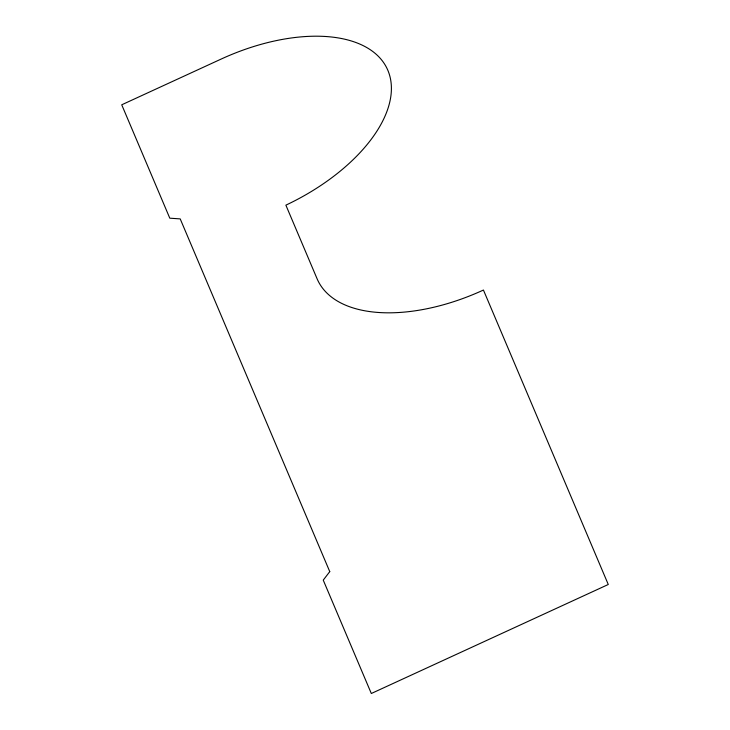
<?xml version="1.0" encoding="UTF-8"?>
<svg xmlns="http://www.w3.org/2000/svg" width="730" height="730" viewBox="0 0 730 730"><rect width="100%" height="100%" fill="white"/><g stroke="black" fill="none" stroke-linecap="round" stroke-linejoin="round"><path stroke-width="1.09" d="M329.759 571.627L323.244 580.122L371.315 693.5L608.273 584.493L483.433 290.038A148.847 79.752 -25.4 0 1 317.085 278.76L285.877 205.157A149.066 79.88 -25.4 0 0 387.594 69.715A149.066 79.88 -25.4 0 0 221.254 59.021L121.728 104.801L169.798 218.188L180.21 218.891L329.759 571.627"/></g></svg>
